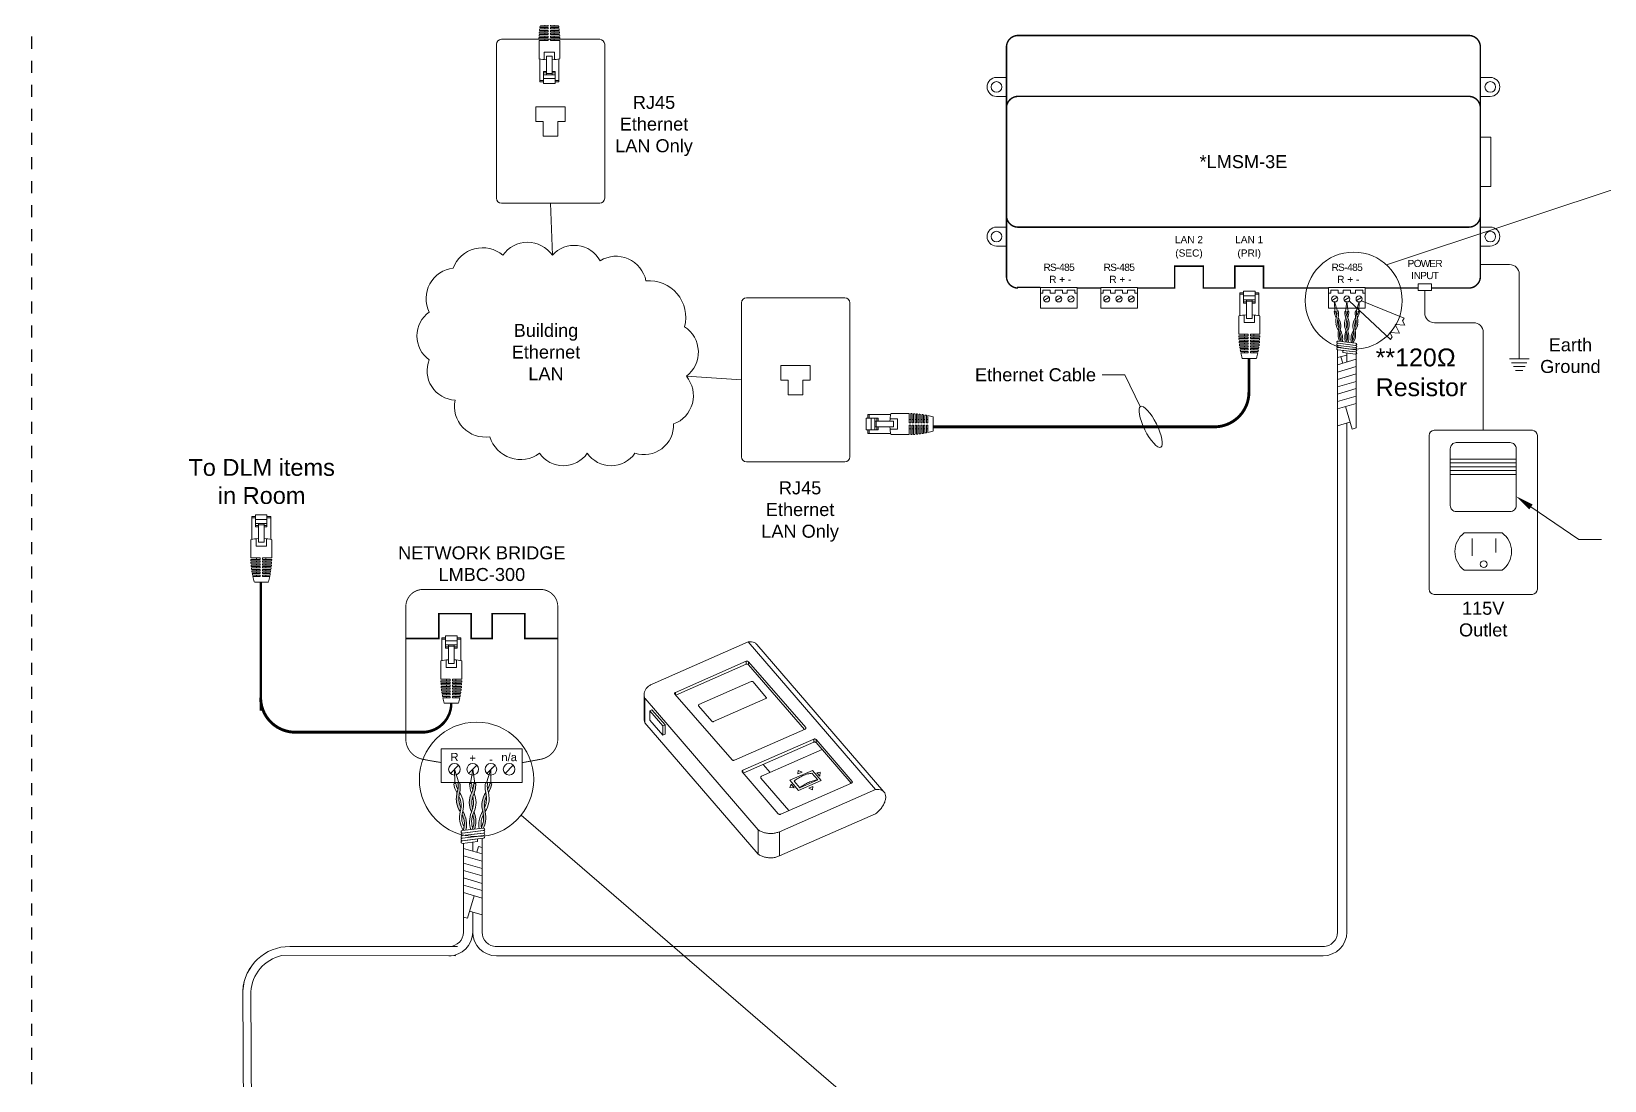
# Model space of a CAD drawing. Header units: inches. Extents: x -60 to 2005, y -577 to 104.
# Drawn here: x 687.03 to 719.72, y 13.09 to 34.88 of the extents above; entities that cross this region are included whole.
import ezdxf
from ezdxf.enums import TextEntityAlignment as Align

# ---------------------------------------------------------------- set-up
doc = ezdxf.new("R2010")
doc.units = ezdxf.units.IN
doc.header["$MEASUREMENT"] = 0
doc.linetypes.add('Demo', pattern=[0.5, 0.25, -0.25])
doc.layers.get('0').update_dxf_attribs({"lineweight": 5})
doc.layers.add('PS Borders', color=40, linetype='Demo', lineweight=5, plot=False)
for name, color, linetype, lineweight in [('WATTSTOPPER', 160, 'Continuous', 5), ('WS', 3, 'Continuous', 5), ('WS_Dataline', 6, 'Continuous', 5), ('WS_DETAIL', 7, 'Continuous', 5)]:
    doc.layers.add(name, color=color, linetype=linetype, lineweight=lineweight)
doc.styles.add('ARIAL', font='arial.ttf')

# ---------------------------------------------------------------- blocks, each defined once
blk = doc.blocks.new('A$C343028DB')
at = {"layer": 'WS_DETAIL'}
for p, q in [((0, 4.34), (5.45, 4.34)), ((0, 4.02), (5.45, 4.02)), ((0, 3.71), (5.45, 3.71)), ((0, 3.4), (5.45, 3.4)), ((0, 3.08), (5.45, 3.08))]:
    blk.add_line(p, q, dxfattribs=at)
blk.add_lwpolyline([(0.5, 5.7), (4.95, 5.7, -0.414214), (5.45, 5.2), (5.45, 0.5, -0.414214), (4.95, 0), (0.5, 0, -0.414214), (0, 0.5), (0, 5.2, -0.414214)], format="xyb", close=True, dxfattribs=at)
blk = doc.blocks.new('A$C756910A1')
at = {"layer": 'WS_DETAIL'}
for p, q in [((0.15, 6.6), (0.15, 10.17)), ((0.15, 10.17), (0.73, 10.17)), ((0.73, 9.92), (0.15, 9.92)), ((0.73, 10.43), (0.73, 8.56)), ((0.73, 10.43), (2.51, 10.43)), ((2.51, 10.43), (2.51, 8.56)), ((3.08, 10.17), (2.51, 10.17)), ((3.08, 9.92), (2.51, 9.92)), ((3.08, 6.6), (3.08, 10.17)), ((2.51, 9.66), (0.73, 9.66)), ((2.51, 9.06), (0.73, 9.06)), ((0.73, 8.74), (1.17, 8.74)), ((0.73, 8.56), (1.17, 8.56)), ((1.17, 6.17), (1.17, 9.06)), ((1.17, 8.85), (2.06, 8.85)), ((2.06, 6.17), (2.06, 9.06)), ((2.06, 8.74), (2.51, 8.74)), ((2.51, 8.56), (2.06, 8.56)), ((0, 6.56), (0, 3.73)), ((0.81, 6.7), (0.81, 5.55)), ((0.81, 5.55), (2.42, 5.55)), ((1.17, 6.17), (2.06, 6.17)), ((2.42, 6.7), (2.42, 5.55)), ((3.23, 6.56), (3.23, 3.73)), ((0, 3.73), (1.43, 3.73)), ((0, 3.51), (1.43, 3.51)), ((0.01, 3.29), (1.43, 3.29)), ((0.02, 3.06), (1.43, 3.06)), ((0.03, 2.84), (1.43, 2.84)), ((0.05, 2.62), (1.43, 2.62)), ((0.89, 3.73), (0.89, 3.51)), ((0.89, 3.29), (0.89, 3.06)), ((0.89, 2.84), (0.89, 2.62)), ((1.43, 3.51), (1.43, 3.73)), ((1.43, 3.06), (1.43, 3.29)), ((1.43, 2.62), (1.43, 2.84)), ((1.8, 3.73), (3.23, 3.73)), ((1.8, 3.51), (1.8, 3.73)), ((1.8, 3.51), (3.23, 3.51)), ((1.8, 3.29), (3.23, 3.29)), ((1.8, 3.06), (1.8, 3.29)), ((1.8, 3.06), (3.22, 3.06)), ((1.8, 2.84), (3.2, 2.84)), ((1.8, 2.62), (1.8, 2.84)), ((1.8, 2.62), (3.19, 2.62)), ((2.34, 3.73), (2.34, 3.51)), ((2.34, 3.29), (2.34, 3.06)), ((2.34, 2.84), (2.34, 2.62)), ((0.07, 2.4), (1.43, 2.4)), ((0.09, 2.18), (1.43, 2.18)), ((0.12, 1.96), (1.43, 1.96)), ((0.15, 1.74), (1.43, 1.74)), ((0.18, 1.52), (1.43, 1.52)), ((0.22, 1.3), (1.43, 1.3)), ((0.26, 1.08), (1.43, 1.08)), ((0.31, 0.86), (1.43, 0.86)), ((0.89, 2.4), (0.89, 2.18)), ((0.89, 1.96), (0.89, 1.74)), ((0.89, 1.52), (0.89, 1.3)), ((0.89, 1.08), (0.89, 0.86)), ((1.43, 2.18), (1.43, 2.4)), ((1.43, 1.74), (1.43, 1.96)), ((1.43, 1.3), (1.43, 1.52)), ((1.43, 0.86), (1.43, 1.08)), ((1.8, 2.4), (3.17, 2.4)), ((1.8, 2.18), (1.8, 2.4)), ((1.8, 2.18), (3.14, 2.18)), ((1.8, 1.96), (3.12, 1.96)), ((1.8, 1.74), (1.8, 1.96)), ((1.8, 1.74), (3.09, 1.74)), ((1.8, 1.52), (3.05, 1.52)), ((1.8, 1.3), (1.8, 1.52)), ((1.8, 1.3), (3.01, 1.3)), ((1.8, 1.08), (2.97, 1.08)), ((1.8, 0.86), (1.8, 1.08)), ((1.8, 0.86), (2.92, 0.86)), ((2.34, 2.4), (2.34, 2.18)), ((2.34, 1.96), (2.34, 1.74)), ((2.34, 1.52), (2.34, 1.3)), ((2.34, 1.08), (2.34, 0.86)), ((2.69, 0), (0.52, 0))]:
    blk.add_line(p, q, dxfattribs=at)
for centre, radius, start, end in [((1.62, -0.58), 7.33, 93.502, 102.7411), ((1.62, -0.58), 7.33, 77.2589, 86.498), ((13.49, 3.73), 13.49, 180.937, 181.8742), ((13.49, 3.73), 13.49, 182.8119, 183.7504), ((13.49, 3.73), 13.49, 184.6899, 185.6307), ((-10.25, 3.73), 13.49, 354.3693, 355.3101), ((-10.25, 3.73), 13.49, 356.2496, 357.1881), ((-10.25, 3.73), 13.49, 358.1258, 359.063), ((13.49, 3.73), 13.49, 186.573, 187.5171), ((13.49, 3.73), 13.49, 188.4632, 189.4117), ((13.49, 3.73), 13.49, 190.3627, 191.3167), ((13.49, 3.73), 13.49, 192.2739, 196.0379), ((-10.25, 3.73), 13.49, 343.9621, 347.7261), ((-10.25, 3.73), 13.49, 348.6833, 349.6373), ((-10.25, 3.73), 13.49, 350.5883, 351.5368), ((-10.25, 3.73), 13.49, 352.4829, 353.427)]:
    blk.add_arc(centre, radius, start, end, dxfattribs=at)
blk = doc.blocks.new('A$C70194CB4')
for p, q in [((0, 15.84), (0, 0.5)), ((10.29, 16.34), (0.5, 16.34)), ((10.79, 0.5), (10.79, 15.84)), ((0.5, 0), (10.29, 0))]:
    blk.add_line(p, q)
for centre, start, end in [((0.5, 15.84), 90, 180), ((10.29, 15.84), 0, 90), ((0.5, 0.5), 180, 270), ((10.29, 0.5), 270, 0)]:
    blk.add_arc(centre, 0.5, start, end)
blk = doc.blocks.new('A$C6FC61A6A')
for p, q in [((1.29, 2.45), (0, 2.45)), ((1.29, 0), (0, 0))]:
    blk.add_line(p, q)
blk.add_circle((1.29, 1.23), 0.691)
blk.add_arc((1.29, 1.23), 1.23, 270, 90)
blk = doc.blocks.new('LMCT-100_i')
at = {"extrusion": (0, 0.700492, 0.71366)}
for p, q in [((-24.44, 12.57), (-4.49, 21.34)), ((21.96, -9.31), (-4.49, 21.34)), ((-2.72, 20.82), (23.73, -9.83)), ((-19.6, 10.84), (-4.88, 17.31)), ((-4.88, 16.69), (-19.52, 10.26)), ((-4.89, 17.31), (-4.89, 16.68)), ((-4.39, 17.23), (7.47, 3.58)), ((-4.39, 17.22), (-4.39, 16.6)), ((7.2, 3.17), (-4.39, 16.6)), ((-14.71, 8.31), (-3.84, 13.09)), ((-26.13, 10.41), (-26.13, 5.37)), ((-7.85, -3.15), (-19.72, 10.49)), ((-19.6, 10.84), (-19.6, 10.35)), ((-3.47, 13.03), (-0.73, 9.81)), ((-25.93, 9.59), (-25.93, 4.54)), ((-25.92, 9.59), (-2.4, -17.69)), ((-24.48, 7.23), (-24.92, 7.04)), ((-24.92, 7.04), (-22.2, 3.89)), ((-24.92, 7.04), (-24.92, 5.11)), ((-12.03, 4.85), (-14.8, 8.05)), ((-0.8, 9.56), (-11.67, 4.79)), ((-22.2, 1.96), (-24.92, 5.11)), ((-22.2, 3.89), (-21.76, 4.08)), ((-22.2, 1.96), (-22.2, 3.89)), ((-21.76, 2.15), (-21.76, 4.08)), ((7.47, 3.58), (7.47, 3.31)), ((-21.76, 2.15), (-22.2, 1.96)), ((7.36, 3.23), (-7.36, -3.23)), ((-5.6, -5.33), (9.12, 1.14)), ((9.12, 0.51), (-5.52, -5.91)), ((9.12, 1.14), (9.12, 0.51)), ((9.61, 1.05), (17.1, -7.63)), ((9.61, 1.05), (9.61, 0.43)), ((16.9, -8.02), (9.61, 0.43)), ((-1.72, -6.58), (10.88, -1.04)), ((1.77, -14.36), (-5.72, -5.68)), ((-5.6, -5.33), (-5.6, -5.82)), ((0.07, -5.79), (-1.38, -4.1)), ((4.2, -7.4), (8.9, -5.34)), ((8.76, -5.94), (9.96, -7.33)), ((10.7, -7.42), (8.9, -5.34)), ((3.96, -13.7), (-1.84, -6.93)), ((21.96, -9.31), (2, -18.08)), ((16.98, -7.98), (2.27, -14.44)), ((6, -9.49), (4.2, -7.4)), ((5.05, -8.96), (4.42, -8.23)), ((6.24, -8.97), (5.04, -7.57)), ((6, -9.49), (10.7, -7.42)), ((6.24, -8.97), (9.96, -7.33)), ((17.1, -7.63), (17.1, -7.9)), ((2, -23.12), (21.96, -14.36)), ((-2.4, -22.73), (-2.4, -17.69)), ((2, -18.08), (2, -23.12))]:
    blk.add_line(p, q, dxfattribs=at)
for p, q in [((5.83, -6.07), (5.93, -5.37)), ((6.71, -5.7), (5.93, -5.37)), ((9.78, -5.85), (10.48, -5.73)), ((10.4, -6.57), (10.48, -5.73)), ((4.42, -8.23), (4.2, -8.91)), ((5.05, -8.96), (4.2, -8.91)), ((8.87, -9.36), (8.09, -9.03)), ((8.87, -9.36), (8.97, -8.66))]:
    blk.add_line(p, q)
at = {"extrusion": (-0.310472, -0.62793, 0.71366)}
for p, q in [((6.71, -5.7), (5.83, -6.07)), ((8.97, -8.66), (8.09, -9.03))]:
    blk.add_line(p, q, dxfattribs=at)
at = {"extrusion": (-0.692921, 0.102711, 0.71366)}
blk.add_line((10.4, -6.57), (9.78, -5.85), dxfattribs=at)
for centre in [(-4.71, 16.87), (-4.71, 16.25)]:
    blk.add_arc(centre, 0.477, 48.6015, 112.129)
for points, knots in [([(-4.49, 21.34), (-4.24, 21.37), (-3.76, 21.38), (-3.16, 21.21), (-2.85, 20.98), (-2.72, 20.83), (-2.72, 20.82)], [0, 0, 0, 0, 0.1, 0.2, 0.3, 0.3044799, 0.3044799, 0.3044799, 0.3044799]), ([(-25.93, 4.54), (-26.02, 4.72), (-26.11, 5), (-26.13, 5.28), (-26.13, 5.37)], [0, 0, 0, 0, 0.1666667, 0.2459578, 0.2459578, 0.2459578, 0.2459578])]:
    blk.add_open_spline(points, degree=3, knots=knots)
for points in [[(-3.84, 13.09), (-3.82, 13.1), (-3.78, 13.11), (-3.71, 13.12), (-3.64, 13.11), (-3.57, 13.1), (-3.52, 13.07), (-3.49, 13.04), (-3.47, 13.03)], [(-24.44, 12.57), (-24.67, 12.47), (-25.09, 12.23), (-25.6, 11.79), (-25.95, 11.27), (-26.13, 10.71), (-26.14, 10.14), (-26.02, 9.77), (-25.93, 9.59)], [(-19.72, 10.49), (-19.73, 10.51), (-19.76, 10.55), (-19.77, 10.62), (-19.77, 10.69), (-19.73, 10.75), (-19.68, 10.8), (-19.63, 10.83), (-19.6, 10.84)], [(-0.73, 9.81), (-0.72, 9.8), (-0.7, 9.77), (-0.69, 9.72), (-0.69, 9.67), (-0.72, 9.62), (-0.76, 9.58), (-0.8, 9.56), (-0.82, 9.55)], [(-14.8, 8.05), (-14.81, 8.07), (-14.83, 8.1), (-14.84, 8.15), (-14.83, 8.2), (-14.81, 8.24), (-14.77, 8.28), (-14.73, 8.3), (-14.71, 8.31)], [(-11.67, 4.79), (-11.69, 4.78), (-11.73, 4.76), (-11.8, 4.75), (-11.87, 4.76), (-11.93, 4.78), (-11.99, 4.81), (-12.02, 4.83), (-12.03, 4.85)], [(7.47, 3.58), (7.49, 3.56), (7.51, 3.52), (7.53, 3.46), (7.52, 3.39), (7.48, 3.32), (7.43, 3.27), (7.38, 3.24), (7.35, 3.23)], [(9.12, 1.14), (9.14, 1.15), (9.2, 1.17), (9.3, 1.18), (9.39, 1.17), (9.48, 1.15), (9.56, 1.11), (9.6, 1.07), (9.61, 1.05)], [(9.61, 0.43), (9.6, 0.45), (9.56, 0.48), (9.48, 0.52), (9.39, 0.55), (9.3, 0.56), (9.2, 0.54), (9.14, 0.53), (9.12, 0.51)], [(-7.36, -3.23), (-7.38, -3.24), (-7.44, -3.26), (-7.54, -3.27), (-7.63, -3.27), (-7.72, -3.24), (-7.8, -3.2), (-7.84, -3.17), (-7.85, -3.15)], [(-5.72, -5.68), (-5.73, -5.66), (-5.76, -5.62), (-5.77, -5.56), (-5.76, -5.49), (-5.73, -5.42), (-5.67, -5.37), (-5.62, -5.34), (-5.6, -5.33)], [(5.04, -7.57), (5.33, -7.34), (5.94, -6.91), (6.9, -6.4), (7.85, -6.06), (8.47, -5.96), (8.76, -5.94)], [(-1.84, -6.93), (-1.85, -6.91), (-1.88, -6.87), (-1.89, -6.8), (-1.88, -6.74), (-1.85, -6.67), (-1.8, -6.62), (-1.75, -6.59), (-1.72, -6.58)], [(9.96, -7.33), (9.67, -7.35), (9.06, -7.46), (8.1, -7.8), (7.14, -8.3), (6.53, -8.73), (6.24, -8.97)], [(17.1, -7.63), (17.12, -7.65), (17.14, -7.69), (17.16, -7.75), (17.15, -7.82), (17.11, -7.88), (17.06, -7.94), (17.01, -7.97), (16.98, -7.98)], [(21.96, -14.36), (22.21, -14.17), (22.68, -13.76), (23.28, -13.06), (23.74, -12.32), (24.02, -11.58), (24.12, -10.88), (24.02, -10.27), (23.74, -9.78), (23.28, -9.44), (22.68, -9.27), (22.21, -9.28), (21.96, -9.31)], [(2.27, -14.44), (2.24, -14.46), (2.18, -14.48), (2.09, -14.49), (1.99, -14.48), (1.9, -14.45), (1.83, -14.42), (1.79, -14.38), (1.77, -14.36)], [(-2.4, -17.69), (-2.22, -17.83), (-1.8, -18.07), (-1.08, -18.32), (-0.3, -18.46), (0.5, -18.47), (1.29, -18.34), (1.78, -18.18), (2, -18.08)], [(2, -23.12), (1.78, -23.22), (1.29, -23.39), (0.5, -23.51), (-0.3, -23.5), (-1.08, -23.37), (-1.8, -23.11), (-2.22, -22.87), (-2.4, -22.73)]]:
    blk.add_open_spline(points, degree=3)
at = {"layer": 'WS_DETAIL'}
blk.add_line((-24.48, 7.23), (-21.76, 4.08), dxfattribs=at)
at = {"layer": 'WS_DETAIL', "extrusion": (0, 0.700492, 0.71366)}
blk.add_line((-25.93, 4.54), (-2.4, -22.73), dxfattribs=at)
blk = doc.blocks.new('LMBC-300')
for p, q in [((-5.44, -23.35), (-4.01, -21.92)), ((-2.29, -23.35), (-0.86, -21.92)), ((0.87, -23.35), (2.3, -21.92)), ((4.03, -23.35), (5.45, -21.92))]:
    blk.add_line(p, q)
blk.add_lwpolyline([(-7.01, -19.08), (7.02, -19.08), (7.02, -24.94), (-7.01, -24.94)], close=True)
for centre in [(-4.73, -22.63), (-1.57, -22.63), (1.58, -22.63), (4.74, -22.63)]:
    blk.add_circle(centre, 1.01)
at = {"layer": 'WS_DETAIL', "linetype": 'Continuous', "const_width": 0.154}
for points in [[(0.01, 8.49), (-10.18, 8.49, 0.414214), (-13.15, 5.51), (-13.15, -17.61, 0.329956), (-10.38, -20.86, 0.015788), (-7.01, -21.46, 0.023143)], [(0.01, 8.49), (10.19, 8.49, -0.414214), (13.16, 5.51), (13.16, -17.61, -0.329956), (10.39, -20.86, -0.003091), (7.02, -21.48, -0.023143)]]:
    blk.add_lwpolyline(points, format="xyb", dxfattribs=at)
at = {"layer": 'WS_DETAIL', "const_width": 0.284}
blk.add_lwpolyline([(-13.15, 0), (-7.45, 0), (-7.45, 4.3), (-1.82, 4.3), (-1.82, 0), (1.82, 0), (1.82, 4.3), (7.45, 4.3), (7.45, 0), (13.16, 0)], dxfattribs=at)
at = {"insert": (0.01, 15.95), "char_height": 2.2491, "width": 28.8312, "attachment_point": 2, "style": 'ARIAL'}
blk.add_mtext('NETWORK BRIDGE\\PLMBC-300', dxfattribs=at)
at = {"layer": 'WS_DETAIL', "style": 'ARIAL'}
for s, height, p in [('R', 1.39, (-4.73, -20.5)), ('+', 1.39, (-1.57, -20.67)), ('-', 1.39, (1.58, -20.91)), ('n/a', 1.385, (4.74, -20.5))]:
    blk.add_text(s, height=height, dxfattribs=at).set_placement(p, align=Align.MIDDLE)
blk = doc.blocks.new('A$C043B1A8A')
at = {"layer": 'WS_DETAIL'}
for p, q in [((0.268, 0.224), (0.236, 0.197)), ((0, 0), (0.032, 0.027)), ((0.021, 0.092), (0.145, 0.047)), ((0.032, 0.027), (0.021, 0.092)), ((0.123, 0.178), (0.247, 0.132)), ((0.123, 0.178), (0.145, 0.047)), ((0.236, 0.197), (0.247, 0.132))]:
    blk.add_line(p, q, dxfattribs=at)

msp = doc.modelspace()

# ---------------------------------------------------------------- hatches: boundary and pattern name
h = msp.add_hatch(color=256)
h.paths.add_polyline_path([(714.482, 28.543, 0.120606), (714.494, 28.408), (714.457, 28.413, 0.0008), (714.457, 28.414, -0.094746), (714.453, 28.548, -0.094746), (714.5, 28.674, 0.002014), (714.501, 28.676, 0.002014), (714.502, 28.674, -0.034938), (714.512, 28.629, 0.070973)])
h.paths.add_polyline_path([(714.552, 28.801, 0.109546), (714.545, 28.935, 0.001993), (714.544, 28.937, -0.094746), (714.541, 29.072), (714.569, 29.067, 0.070973), (714.569, 28.976, -0.113898), (714.587, 28.795, -0.109526), (714.536, 28.67, -0.040685), (714.527, 28.72, 0.068536)])
h.paths.add_polyline_path([(714.344, 28.663, 0.002014), (714.345, 28.665, 0.002014), (714.346, 28.663, -0.034938), (714.363, 28.621, 0.070973), (714.348, 28.531, 0.085373), (714.369, 28.423), (714.334, 28.427, -0.07335), (714.319, 28.531, -0.094746)])
h.paths.add_polyline_path([(714.375, 28.796, 0.068536), (714.363, 28.88, -0.112468), (714.319, 29.062), (714.348, 29.062, 0.108028), (714.381, 28.928, -0.109526), (714.41, 28.796, -0.109526), (714.381, 28.665, -0.040685), (714.363, 28.712, 0.068536)])
h.paths.add_polyline_path([(714.214, 28.538, 0.06985), (714.243, 28.453, -0.012752), (714.24, 28.439), (714.218, 28.442, 0.058757), (714.213, 28.442, -0.06709), (714.185, 28.533, -0.094746), (714.188, 28.668, 0.111564), (714.197, 28.805, 0.068536), (714.171, 28.885, -0.040685), (714.181, 28.935, -0.109526), (714.232, 28.81, -0.111564), (714.224, 28.674, 0.106175)])
h.paths.add_polyline_path([(714.098, 29.057), (714.126, 29.062, 0.070973), (714.156, 28.976, 0.028112), (714.144, 28.932, -0.094194)])
h = msp.add_hatch(color=256)
h.paths.add_polyline_path([(696.023, 18.488, -0.120606), (696.005, 18.287), (696.06, 18.293, -0.0008), (696.061, 18.295, 0.094746), (696.066, 18.495, 0.094746), (695.996, 18.683, -0.002014), (695.994, 18.686, -0.002014), (695.993, 18.682, 0.034938), (695.979, 18.616, -0.070973)])
h.paths.add_polyline_path([(695.918, 18.872, -0.109546), (695.93, 19.072, -0.001993), (695.931, 19.075, 0.094746), (695.936, 19.276), (695.893, 19.269, -0.070973), (695.893, 19.133, 0.113898), (695.866, 18.863, 0.109526), (695.942, 18.677, 0.040685), (695.956, 18.751, -0.068536)])
h.paths.add_polyline_path([(696.229, 18.666, -0.002014), (696.227, 18.669, -0.002014), (696.226, 18.666, 0.034938), (696.201, 18.604, -0.070973), (696.223, 18.469, -0.085373), (696.192, 18.309), (696.244, 18.315, 0.07335), (696.266, 18.469, 0.094746)])
h.paths.add_polyline_path([(696.183, 18.865, -0.068536), (696.201, 18.99, 0.112468), (696.266, 19.261), (696.223, 19.261, -0.108028), (696.174, 19.061, 0.109526), (696.13, 18.865, 0.109526), (696.174, 18.669, 0.040685), (696.201, 18.74, -0.068536)])
h.paths.add_polyline_path([(696.423, 18.48, -0.06985), (696.379, 18.354, 0.012752), (696.384, 18.332), (696.417, 18.336, -0.058757), (696.423, 18.337, 0.06709), (696.465, 18.473, 0.094746), (696.46, 18.673, -0.111564), (696.448, 18.877, -0.068536), (696.486, 18.998, 0.040685), (696.472, 19.072, 0.109526), (696.396, 18.886, 0.111564), (696.408, 18.682, -0.106175)])
h.paths.add_polyline_path([(696.595, 19.254), (696.553, 19.261, -0.070973), (696.509, 19.133, -0.028112), (696.527, 19.067, 0.094194)])

# ---------------------------------------------------------------- linework, layer by layer
for p, q in [((697.514, 33.31), (698.123, 33.31)), ((697.514, 33.005), (697.514, 33.31)), ((697.514, 33.005), (697.514, 33.31)), ((698.123, 33.005), (698.123, 33.31)), ((697.666, 33.005), (697.514, 33.005)), ((697.666, 33.005), (697.666, 32.7)), ((697.666, 33.005), (697.666, 32.7)), ((697.666, 32.7), (697.971, 32.7)), ((697.666, 32.7), (697.971, 32.7)), ((698.123, 33.005), (697.971, 33.005)), ((697.971, 32.7), (697.971, 33.005)), ((697.971, 32.7), (697.971, 33.005)), ((722.228, 32.374), (715.188, 30.028)), ((697.818, 31.308), (697.855, 30.23)), ((717.137, 30.035), (717.745, 30.035)), ((717.945, 29.835), (717.945, 28.081)), ((707.996, 29.131), (707.996, 29.562)), ((708.759, 29.562), (707.996, 29.562)), ((708.047, 29.442), (707.996, 29.442)), ((708.047, 29.503), (708.047, 29.442)), ((708.2, 29.503), (708.047, 29.503)), ((708.2, 29.503), (708.2, 29.442)), ((708.301, 29.442), (708.2, 29.442)), ((708.301, 29.503), (708.301, 29.442)), ((708.454, 29.503), (708.301, 29.503)), ((708.454, 29.503), (708.454, 29.442)), ((708.555, 29.442), (708.454, 29.442)), ((708.555, 29.503), (708.555, 29.442)), ((708.708, 29.503), (708.555, 29.503)), ((708.708, 29.503), (708.708, 29.442)), ((708.759, 29.442), (708.708, 29.442)), ((708.759, 29.131), (708.759, 29.562)), ((710.01, 29.562), (709.248, 29.562)), ((709.248, 29.131), (709.248, 29.562)), ((709.298, 29.442), (709.248, 29.442)), ((709.298, 29.503), (709.298, 29.442)), ((709.451, 29.503), (709.298, 29.503)), ((709.451, 29.503), (709.451, 29.442)), ((709.552, 29.442), (709.451, 29.442)), ((709.552, 29.503), (709.552, 29.442)), ((709.705, 29.503), (709.552, 29.503)), ((709.705, 29.503), (709.705, 29.442)), ((709.806, 29.442), (709.705, 29.442)), ((709.806, 29.503), (709.806, 29.442)), ((709.96, 29.503), (709.806, 29.503)), ((709.96, 29.503), (709.96, 29.442)), ((710.01, 29.442), (709.96, 29.442)), ((710.01, 29.131), (710.01, 29.562)), ((714.744, 29.562), (713.982, 29.562)), ((713.982, 29.131), (713.982, 29.562)), ((714.032, 29.442), (713.982, 29.442)), ((714.032, 29.503), (714.032, 29.442)), ((714.185, 29.503), (714.032, 29.503)), ((714.185, 29.503), (714.185, 29.442)), ((714.286, 29.442), (714.185, 29.442)), ((714.286, 29.503), (714.286, 29.442)), ((714.439, 29.503), (714.286, 29.503)), ((714.439, 29.503), (714.439, 29.442)), ((714.54, 29.442), (714.439, 29.442)), ((714.54, 29.503), (714.54, 29.442)), ((714.693, 29.503), (714.54, 29.503)), ((714.693, 29.503), (714.693, 29.442)), ((714.744, 29.442), (714.693, 29.442)), ((714.744, 29.131), (714.744, 29.562)), ((715.844, 29.637), (716.12, 29.637)), ((715.844, 29.494), (715.844, 29.637)), ((716.12, 29.494), (715.844, 29.494)), ((715.982, 29.494), (715.982, 29.029)), ((716.12, 29.637), (716.12, 29.494)), ((707.996, 29.131), (708.759, 29.131)), ((708.172, 29.353), (708.068, 29.293)), ((708.427, 29.353), (708.322, 29.293)), ((708.681, 29.353), (708.576, 29.293)), ((709.248, 29.131), (710.01, 29.131)), ((709.424, 29.353), (709.319, 29.293)), ((709.678, 29.353), (709.574, 29.293)), ((709.932, 29.353), (709.828, 29.293)), ((713.982, 29.131), (714.744, 29.131)), ((714.158, 29.353), (714.053, 29.293)), ((714.112, 29.061), (714.109, 29.259)), ((714.109, 29.259), (714.17, 29.071)), ((714.412, 29.353), (714.308, 29.293)), ((714.363, 29.259), (714.333, 29.063)), ((714.392, 29.063), (714.363, 29.259)), ((715.269, 28.482), (714.409, 29.28)), ((714.617, 29.259), (714.555, 29.071)), ((714.666, 29.353), (714.562, 29.293)), ((714.614, 29.061), (714.617, 29.259)), ((715.556, 28.923), (714.665, 29.281)), ((714.126, 29.063), (714.097, 29.058)), ((714.156, 29.068), (714.185, 29.073)), ((714.348, 29.063), (714.319, 29.063)), ((714.378, 29.063), (714.407, 29.063)), ((714.57, 29.068), (714.541, 29.073)), ((714.6, 29.063), (714.628, 29.058)), ((716.182, 28.829), (716.996, 28.829)), ((714.181, 28.446), (714.545, 28.402)), ((717.196, 28.629), (717.196, 26.595)), ((714.54, 28.358), (714.173, 28.402)), ((714.54, 28.313), (714.173, 28.357)), ((714.54, 28.268), (714.173, 28.312)), ((714.54, 28.223), (714.173, 28.268)), ((714.181, 28.401), (714.545, 28.357)), ((714.181, 28.356), (714.545, 28.312)), ((714.181, 28.311), (714.545, 28.267)), ((714.277, 28.21), (714.282, 28.254)), ((714.54, 28.178), (714.277, 28.21)), ((714.282, 28.254), (714.545, 28.223)), ((703.215, 27.941), (702.606, 27.941)), ((702.606, 27.636), (702.606, 27.941)), ((703.215, 27.636), (703.215, 27.941)), ((703.215, 27.636), (703.215, 27.941)), ((717.74, 28.081), (718.149, 28.081)), ((717.784, 27.996), (718.105, 27.996)), ((717.823, 27.921), (718.067, 27.921)), ((717.869, 27.836), (718.02, 27.836)), ((701.786, 27.642), (700.64, 27.716)), ((702.606, 27.636), (702.758, 27.636)), ((702.758, 27.331), (702.758, 27.636)), ((702.758, 27.331), (702.758, 27.636)), ((703.063, 27.636), (703.215, 27.636)), ((703.063, 27.636), (703.063, 27.331)), ((703.063, 27.636), (703.063, 27.331)), ((709.747, 27.746), (709.281, 27.746)), ((703.063, 27.331), (702.758, 27.331)), ((703.063, 27.331), (702.758, 27.331)), ((718.188, 25.003), (719.183, 24.329)), ((716.803, 24.462), (717.589, 24.462)), ((716.964, 24.348), (716.964, 23.985)), ((717.456, 24.348), (717.456, 24.054)), ((719.183, 24.329), (719.655, 24.328)), ((716.803, 23.692), (717.589, 23.692)), ((695.827, 19.259), (695.822, 19.555)), ((695.822, 19.555), (695.914, 19.274)), ((696.156, 19.263), (696.201, 19.555)), ((696.201, 19.555), (696.245, 19.263)), ((696.579, 19.555), (696.488, 19.274)), ((696.575, 19.259), (696.579, 19.555)), ((695.848, 19.263), (695.805, 19.256)), ((695.893, 19.27), (695.935, 19.277)), ((696.178, 19.263), (696.135, 19.263)), ((696.223, 19.263), (696.267, 19.263)), ((696.509, 19.27), (696.466, 19.277)), ((696.554, 19.263), (696.596, 19.256)), ((696.418, 18.336), (695.984, 18.284)), ((697.205, 18.601), (709.666, 7.862)), ((696.418, 18.283), (695.984, 18.23)), ((696.418, 18.229), (695.984, 18.177)), ((696.418, 18.176), (695.984, 18.123)), ((696.297, 18.108), (695.984, 18.07)), ((695.99, 18.231), (696.427, 18.284)), ((695.99, 18.178), (696.427, 18.231)), ((695.99, 18.124), (696.427, 18.177)), ((695.99, 18.071), (696.427, 18.124)), ((695.99, 18.017), (696.303, 18.055)), ((696.303, 18.055), (696.297, 18.108))]:
    msp.add_line(p, q)
at = {"linetype": 'Continuous'}
msp.add_line((709.747, 27.746), (710.072, 27.088), dxfattribs=at)
at = {"const_width": 0.03}
for points in [[(711.411, 34.793), (707.531, 34.793, 0.414214), (707.291, 34.553), (707.291, 29.788, 0.414214), (707.531, 29.548), (707.531, 29.548)], [(716.12, 29.548), (716.897, 29.548, 0.414214), (717.137, 29.788), (717.137, 34.553, 0.414214), (716.897, 34.793), (711.411, 34.793)], [(717.137, 33.288), (717.137, 33.288, 0.414214), (716.897, 33.528), (707.531, 33.528, 0.414214), (707.291, 33.288), (707.291, 33.288)], [(717.137, 31.053), (717.137, 31.053, -0.414214), (716.897, 30.813), (707.531, 30.813, -0.414214), (707.291, 31.053), (707.291, 31.053)]]:
    msp.add_lwpolyline(points, format="xyb", dxfattribs=at)
msp.add_lwpolyline([(717.137, 32.684), (717.355, 32.684), (717.355, 31.657), (717.137, 31.657)], close=True)
msp.add_lwpolyline([(699.8, 29.697, 0.520567), (698.847, 30.116, 0.520567), (698.847, 30.116, 0.520567), (697.855, 30.23, 0.520567), (697.855, 30.23, 0.520567), (696.825, 30.23, 0.520567), (696.825, 30.23, 0.520567), (695.795, 29.963, 0.520567), (695.795, 29.963, 0.520567), (695.299, 29.049, 0.520567), (695.299, 29.049, 0.520567), (695.299, 28.059, 0.520567), (695.299, 28.059, 0.520567), (695.833, 27.221, 0.520567), (695.833, 27.221, 0.520567), (696.558, 26.46, 0.520567), (696.558, 26.46, 0.520567), (697.588, 26.117, 0.520567), (697.588, 26.117, 0.520567), (698.58, 26.117, 0.520567), (698.58, 26.117, 0.520567), (699.572, 26.117, 0.520567), (699.572, 26.117, 0.520567), (700.373, 26.726, 0.520567), (700.373, 26.726, 0.520567), (700.64, 27.716, 0.520567), (700.64, 27.716, 0.520567), (700.602, 28.745, 0.520567), (700.602, 28.745, 0.520567)], format="xyb", close=True)
for points, const_width in [([(710.01, 29.548), (710.785, 29.548), (710.785, 30.003), (711.38, 30.003), (711.38, 29.548), (712.036, 29.548), (712.036, 30.003), (712.631, 30.003), (712.631, 29.548), (713.982, 29.548)], 0.03), ([(707.507, 29.562), (707.996, 29.562)], 0.03), ([(708.759, 29.548), (709.248, 29.548)], 0.03), ([(714.744, 29.548), (715.844, 29.548)], 0.03), ([(714.17, 29.071), (714.109, 29.259), (714.112, 29.061)], 0.00661), ([(714.392, 29.063), (714.363, 29.259), (714.333, 29.063)], 0.00661), ([(714.614, 29.061), (714.617, 29.259), (714.555, 29.071)], 0.00661), ([(695.827, 19.259), (695.822, 19.555), (695.914, 19.274)], 0.00984), ([(696.156, 19.263), (696.201, 19.555), (696.245, 19.263)], 0.00984), ([(696.488, 19.274), (696.579, 19.555), (696.575, 19.259)], 0.00984)]:
    msp.add_lwpolyline(points, dxfattribs=dict(const_width=const_width))
for centre, radius in [((714.506, 29.286), 1.008), ((708.123, 29.323), 0.0635), ((708.378, 29.323), 0.0635), ((708.632, 29.323), 0.0635), ((709.375, 29.323), 0.0635), ((709.629, 29.323), 0.0635), ((709.883, 29.323), 0.0635), ((714.109, 29.323), 0.0635), ((714.363, 29.323), 0.0635), ((714.617, 29.323), 0.0635), ((717.206, 23.815), 0.0707), ((696.28, 19.346), 1.188)]:
    msp.add_circle(centre, radius)
for centre, radius, start, end in [((717.745, 29.835), 0.2, 360, 90), ((714.451, 29.117), 0.358, 189.4603, 211.11), ((714.444, 29.124), 0.324, 190.9117, 207.1503), ((714.54, 28.847), 0.405, 161.3433, 187.3349), ((714.445, 28.848), 0.312, 189.6911, 214.6929), ((713.835, 29.023), 0.324, 351.7703, 8.0089), ((714.481, 28.851), 0.312, 164.2231, 189.2296), ((713.889, 28.753), 0.312, 9.6911, 25.3738), ((714.48, 28.854), 0.312, 189.6911, 205.3738), ((713.924, 28.759), 0.312, 9.6911, 35.1544), ((713.831, 29.014), 0.358, 347.8107, 9.4603), ((713.889, 28.755), 0.312, 343.7663, 9.2296), ((713.924, 28.761), 0.312, 343.7663, 9.2296), ((714.627, 28.796), 0.312, 155.3356, 179.7692), ((714.627, 28.798), 0.312, 180.2308, 205.6941), ((714.74, 29.069), 0.421, 180.8101, 206.4781), ((714.672, 29.071), 0.324, 181.4554, 206.1179), ((714.662, 28.796), 0.312, 164.0866, 179.7692), ((714.662, 28.798), 0.312, 180.2308, 205.6941), ((714.054, 29.071), 0.324, 342.308, 358.5486), ((714.063, 28.796), 0.312, 0.2308, 15.9134), ((714.063, 28.798), 0.312, 344.0866, 359.7692), ((714.099, 28.796), 0.312, 0.2308, 25.2325), ((714.099, 28.798), 0.312, 334.7675, 359.7692), ((714.049, 29.063), 0.358, 338.3503, 0), ((714.802, 28.761), 0.312, 170.7704, 196.2337), ((714.801, 28.759), 0.312, 144.8456, 170.3089), ((714.837, 28.755), 0.312, 170.7704, 196.2337), ((714.246, 28.854), 0.312, 334.6262, 350.3089), ((714.836, 28.753), 0.312, 154.6262, 170.3089), ((714.895, 29.014), 0.358, 170.5397, 192.1893), ((714.281, 28.848), 0.312, 325.3071, 350.3089), ((714.245, 28.851), 0.312, 350.7704, 15.7769), ((714.89, 29.023), 0.324, 171.9911, 188.2297), ((714.282, 29.124), 0.324, 332.8497, 349.0883), ((714.186, 28.847), 0.405, 352.6651, 18.6567), ((714.275, 29.117), 0.358, 328.89, 350.5397), ((716.182, 29.029), 0.2, 180, 270), ((716.996, 28.629), 0.2, 0, 90), ((714.176, 28.424), 0.0223, 76.2022, 263.1259), ((714.538, 28.592), 0.358, 167.8107, 189.4603), ((714.538, 28.592), 0.358, 189.4603, 204.8156), ((714.534, 28.583), 0.324, 163.7663, 188.0089), ((714.532, 28.6), 0.324, 190.9117, 206.8942), ((713.925, 28.482), 0.324, 10.9117, 27.1503), ((714.48, 28.854), 0.312, 214.6929, 215.1544), ((713.919, 28.489), 0.358, 9.4603, 31.11), ((713.961, 28.501), 0.286, 347.4659, 8.5523), ((713.919, 28.489), 0.358, 351.2808, 9.4603), ((714.677, 28.531), 0.358, 158.3503, 180), ((714.677, 28.531), 0.358, 180, 196.7806), ((714.063, 28.798), 0.312, 334.3059, 334.7675), ((714.054, 28.523), 0.324, 1.4514, 25.6941), ((714.671, 28.523), 0.324, 162.31, 178.5486), ((714.671, 28.539), 0.324, 181.4514, 200.97), ((714.054, 28.539), 0.324, 342.31, 358.5486), ((714.049, 28.531), 0.358, 0, 21.6497), ((714.049, 28.531), 0.358, 342.0912, 0), ((714.807, 28.489), 0.358, 170.5397, 192.1893), ((714.807, 28.489), 0.358, 148.89, 170.5397), ((714.765, 28.501), 0.286, 171.4477, 198.9556), ((714.8, 28.482), 0.324, 152.8497, 169.0883), ((714.194, 28.6), 0.324, 333.1058, 349.0883), ((714.187, 28.592), 0.358, 329.0247, 350.5397), ((714.246, 28.854), 0.312, 324.8456, 325.3071), ((714.191, 28.583), 0.324, 351.9911, 16.2337), ((714.187, 28.592), 0.358, 350.5397, 12.1893), ((714.176, 28.379), 0.0223, 76.2022, 263.1259), ((714.176, 28.335), 0.0223, 76.2022, 263.1259), ((714.176, 28.29), 0.0223, 76.2022, 263.1259), ((714.106, 28.302), 0.389, 16.0503, 16.2337), ((714.801, 28.186), 0.389, 144.8456, 145.0169), ((714.545, 28.38), 0.0223, 256.2517, 90), ((714.545, 28.335), 0.0223, 256.2517, 90), ((714.545, 28.29), 0.0223, 256.2517, 90), ((714.545, 28.245), 0.0223, 256.2517, 90), ((714.545, 28.2), 0.0223, 256.2517, 90), ((717.083, 24.077), 0.476, 125.9125, 234.0875), ((717.31, 24.077), 0.476, 305.9125, 54.0875), ((696.332, 19.344), 0.534, 189.4603, 211.11), ((696.322, 19.354), 0.483, 190.9117, 207.1503), ((696.464, 18.941), 0.604, 161.3433, 187.3349), ((695.415, 19.203), 0.483, 351.7703, 8.0089), ((696.376, 18.947), 0.464, 164.2231, 189.2296), ((695.495, 18.8), 0.464, 9.6911, 25.3738), ((695.547, 18.809), 0.464, 9.6911, 35.1544), ((695.408, 19.19), 0.534, 347.8107, 9.4603), ((696.594, 18.864), 0.464, 154.7675, 179.7692), ((696.669, 19.263), 0.534, 180, 201.6497), ((695.74, 19.275), 0.483, 333.8821, 358.5446), ((696.661, 19.275), 0.483, 181.4514, 197.692), ((696.647, 18.864), 0.464, 164.0866, 179.7692), ((695.639, 19.271), 0.628, 333.5219, 359.1899), ((695.754, 18.864), 0.464, 0.2308, 15.9134), ((695.807, 18.864), 0.464, 0.2308, 24.6644), ((696.854, 18.809), 0.464, 144.8456, 170.3089), ((696.906, 18.8), 0.464, 154.6262, 170.3089), ((696.993, 19.19), 0.534, 170.5397, 192.1893), ((696.025, 18.947), 0.464, 350.7704, 15.7769), ((696.987, 19.203), 0.483, 171.9911, 188.2297), ((696.08, 19.354), 0.483, 332.8497, 349.0883), ((695.937, 18.941), 0.604, 352.6651, 18.6567), ((696.069, 19.344), 0.534, 328.89, 350.5397), ((696.323, 18.942), 0.464, 189.6911, 214.6929), ((696.376, 18.951), 0.464, 189.6911, 205.3738), ((696.462, 18.561), 0.534, 167.8107, 189.4603), ((695.495, 18.804), 0.464, 343.7663, 9.2296), ((696.456, 18.548), 0.483, 163.7663, 188.0089), ((695.547, 18.813), 0.464, 343.7663, 9.2296), ((696.376, 18.951), 0.464, 214.6929, 215.1544), ((695.539, 18.407), 0.534, 9.4603, 31.11), ((696.594, 18.868), 0.464, 180.2308, 205.2325), ((696.669, 18.47), 0.534, 158.3503, 180), ((695.754, 18.868), 0.464, 334.3059, 359.7692), ((696.661, 18.457), 0.483, 154.3059, 178.5486), ((696.647, 18.868), 0.464, 180.2308, 195.9134), ((695.807, 18.868), 0.464, 334.3059, 359.7692), ((696.647, 18.868), 0.464, 205.2325, 205.6941), ((695.732, 18.47), 0.534, 0, 21.6497), ((696.863, 18.407), 0.534, 148.89, 170.5397), ((696.855, 18.813), 0.464, 170.7704, 196.2337), ((696.026, 18.951), 0.464, 324.8456, 325.3071), ((695.945, 18.548), 0.483, 351.9911, 16.2337), ((696.907, 18.804), 0.464, 170.7704, 196.2337), ((696.026, 18.951), 0.464, 334.6262, 350.3089), ((696.078, 18.942), 0.464, 325.3071, 350.3089), ((695.939, 18.561), 0.534, 350.5397, 12.1893), ((696.462, 18.561), 0.534, 189.4603, 210.9753), ((695.549, 18.397), 0.483, 10.9117, 27.1503), ((696.452, 18.572), 0.483, 190.9117, 206.8942), ((695.602, 18.425), 0.426, 341.0444, 8.5523), ((695.539, 18.407), 0.534, 347.8107, 9.4603), ((696.669, 18.47), 0.534, 180, 197.9088), ((696.661, 18.482), 0.483, 181.4514, 197.69), ((695.741, 18.482), 0.483, 339.03, 358.5486), ((695.741, 18.457), 0.483, 1.4514, 17.69), ((695.732, 18.47), 0.534, 343.2194, 0), ((696.863, 18.407), 0.534, 170.5397, 188.7192), ((696.8, 18.425), 0.426, 171.4477, 192.5341), ((696.853, 18.397), 0.483, 152.8497, 169.0883), ((695.949, 18.572), 0.483, 333.1058, 349.0883), ((696.424, 18.31), 0.0266, 276.8741, 103.7978), ((695.939, 18.561), 0.534, 335.1844, 350.5397), ((695.984, 18.257), 0.0266, 90, 283.7483), ((695.984, 18.204), 0.0266, 90, 283.7483), ((695.984, 18.15), 0.0266, 90, 283.7483), ((695.984, 18.097), 0.0266, 90, 283.7483), ((695.984, 18.043), 0.0266, 90, 283.7483), ((695.678, 18.027), 0.464, 34.9831, 35.1544), ((696.506, 18.165), 0.464, 163.7663, 163.9497), ((696.424, 18.257), 0.0266, 276.8741, 103.7978), ((696.424, 18.204), 0.0266, 276.8741, 103.7978), ((696.424, 18.15), 0.0266, 276.8741, 103.7978)]:
    msp.add_arc(centre, radius, start, end)
msp.add_ellipse((710.286, 26.666), major_axis=(-0.21, 0.423), ratio=0.285068)
msp.add_solid([(718.225, 25.054), (718.151, 24.951), (717.881, 25.223)])
at = {"layer": 'PS Borders', "lineweight": -3}
msp.add_lwpolyline([(687.033, -15.365), (770.782, -15.365), (770.782, 48.269), (687.033, 48.269)], close=True, dxfattribs=at)
at = {"layer": 'WATTSTOPPER', "const_width": 0.06}
msp.add_lwpolyline([(711.61, 26.666), (711.61, 26.666, 0.414214), (712.329, 27.386), (712.329, 28.088)], format="xyb", dxfattribs=at)
msp.add_lwpolyline([(705.771, 26.666), (711.61, 26.666)], dxfattribs=at)
at = {"layer": 'WS', "const_width": 0.05}
msp.add_lwpolyline([(691.8, 23.444), (691.8, 20.77)], dxfattribs=at)
at = {"layer": 'WS'}
msp.add_lwpolyline([(695.755, 20.925, 0.05, 0.05, 0), (695.755, 20.925, 0.05, 0.06, -0.414214), (695.155, 20.325, 0.06, 0.06, 0), (692.514, 20.325, 0.06, 0.06, -0.414214), (691.794, 21.045, 0.06, 0.06, 0), (691.794, 21.045, 0.06, 0.06, 0)], format="xyseb", dxfattribs=at)
at = {"layer": 'WS_Dataline'}
for p, q in [((714.168, 28.269), (714.168, 16.85)), ((714.363, 28.153), (714.168, 28.105)), ((714.24, 28.123), (714.279, 27.988)), ((714.363, 28.2), (714.363, 28.012)), ((714.363, 28.2), (714.363, 28.012)), ((714.557, 28.176), (714.557, 26.644)), ((714.557, 28.07), (714.168, 27.955)), ((714.557, 27.917), (714.168, 27.802)), ((714.557, 27.764), (714.168, 27.65)), ((714.557, 27.611), (714.168, 27.497)), ((714.557, 27.459), (714.168, 27.344)), ((714.557, 27.306), (714.168, 27.192)), ((714.557, 27.153), (714.168, 27.039)), ((714.333, 27.087), (714.471, 26.618)), ((714.428, 26.763), (714.168, 26.687)), ((714.363, 26.744), (714.363, 16.158)), ((714.557, 26.644), (714.471, 26.618)), ((696.006, 18.019), (696.006, 16.172)), ((696.201, 18.043), (696.201, 17.855)), ((696.201, 18.043), (696.201, 17.855)), ((696.395, 18.12), (696.395, 16.172)), ((714.169, 18.12), (714.169, 16.172)), ((696.006, 17.913), (696.395, 17.798)), ((696.006, 17.76), (696.395, 17.645)), ((696.32, 17.952), (696.284, 17.831)), ((696.32, 17.952), (696.395, 17.93)), ((696.006, 17.607), (696.395, 17.493)), ((696.006, 17.455), (696.395, 17.34)), ((696.006, 17.302), (696.395, 17.187)), ((696.006, 17.149), (696.395, 17.035)), ((696.006, 16.997), (696.395, 16.882)), ((696.231, 16.93), (696.093, 16.461)), ((696.006, 16.487), (696.093, 16.461)), ((696.135, 16.606), (696.395, 16.53)), ((696.201, 16.587), (696.201, 16.176)), ((692.401, 15.875), (695.887, 15.875)), ((695.8, 15.877), (695.719, 15.877)), ((696.666, 15.877), (713.898, 15.877)), ((692.23, 15.686), (695.847, 15.681)), ((695.755, 15.682), (695.714, 15.682)), ((696.695, 15.681), (713.868, 15.681)), ((691.561, -7.074), (691.425, 14.958)), ((691.725, -7.049), (691.589, 14.933))]:
    msp.add_line(p, q, dxfattribs=at)
for centre, radius, start, end in [((695.706, 16.176), 0.495, 270, 0), ((695.711, 16.171), 0.295, 271.5536, 0.1473), ((696.695, 16.176), 0.495, 180, 270), ((696.692, 16.172), 0.297, 180, 270), ((713.868, 16.176), 0.495, 270, 360), ((713.872, 16.172), 0.297, 270, 360), ((692.396, 14.902), 0.974, 89.7196, 176.6953), ((692.397, 14.902), 0.974, 89.7196, 176.6953), ((692.413, 14.88), 0.826, 102.7848, 176.3451), ((692.413, 14.88), 0.826, 102.7848, 176.3451)]:
    msp.add_arc(centre, radius, start, end, dxfattribs=at)

# ---------------------------------------------------------------- block references
at = {"extrusion": (0, 0, -1), "yscale": 0.1340402047096987}
for p, xscale, zscale, rotation in [((-698.011, 35.191), -0.1340402047096987, -0.1340402047096987, 180), ((-705.771, 26.941), 0.1340402047096987, -0.1340402047097004, 270)]:
    msp.add_blockref('A$C756910A1', p, dxfattribs=dict(at, xscale=xscale, zscale=zscale, rotation=rotation))
for name, p, xscale, yscale, zscale in [('A$C70194CB4', (698.943, 31.308), -0.2084485346007696, 0.2084485346007696, 0.2084485346007696), ('A$C6FC61A6A', (707.291, 30.42), -0.1601673375961781, 0.1601673375961781, 0.1601673375961771), ('A$C6FC61A6A', (717.137, 30.42), 0.1601673375961781, 0.1601673375961781, 0.1601673375961781), ('A$C756910A1', (712.119, 28.088), 0.1340938422465996, 0.1340938422465996, 0.1340938422465996), ('A$C70194CB4', (701.786, 25.939), 0.2084485346007696, 0.2084485346007696, 0.2084485346007696), ('A$C70194CB4', (716.072, 23.188), 0.2084485346007696, 0.2084485346007696, 0.2084485346007696), ('A$C343028DB', (716.511, 24.905), 0.2514150320723019, 0.2514150320723019, 0.2514150320723019), ('A$C756910A1', (692.024, 23.444), -0.1340402047096987, 0.1340402047096987, 0.1340402047096987), ('LMBC-300', (696.389, 22.271), 0.12, 0.12, 0.12), ('A$C756910A1', (695.539, 20.925), 0.1340402047096987, 0.1340402047096987, 0.1340402047096987), ('LMCT-100_i', (702.373, 20.067), 0.1, 0.1, 0.1)]:
    msp.add_blockref(name, p, dxfattribs=dict(xscale=xscale, yscale=yscale, zscale=zscale))
for name, p, xscale, yscale, zscale, rotation in [('A$C6FC61A6A', (707.291, 33.921), 0.1601673375961781, 0.1601673375961781, 0.1601673375961781, 180), ('A$C6FC61A6A', (717.137, 33.921), -0.1601673375961781, 0.1601673375961781, 0.1601673375961771, 180), ('A$C043B1A8A', (715.269, 28.482), 1.504446419360172, 1.504446419360172, 1.504446419360172, 16.97949479074031)]:
    msp.add_blockref(name, p, dxfattribs=dict(xscale=xscale, yscale=yscale, zscale=zscale, rotation=rotation))

# ---------------------------------------------------------------- texts
at = {"style": 'ARIAL'}
for s, insert, char_height, width, attachment_point in [('RJ45\\PEthernet\\PLAN Only', (699.967, 33.539), 0.2699, 4.95408, 2), ('*LMSM-3E', (712.214, 32.171), 0.27, 4.61676, 5), ('LAN 2', (711.083, 30.629), 0.15, 4.95606, 2), ('LAN 1', (712.334, 30.629), 0.15, 4.95606, 2), ('(SEC)', (711.083, 30.351), 0.15, 4.95606, 2), ('(SEC)', (711.083, 30.351), 0.15, 4.95606, 2), ('(PRI)', (712.334, 30.351), 0.15, 4.95606, 2), ('(PRI)', (712.334, 30.351), 0.15, 4.95606, 2), ('{\\T0.9;POWER\\PINPUT}', (715.982, 30.134), 0.15, 4.95606, 2), ('{\\T0.9;RS-485}', (708.378, 30.054), 0.15, 4.95606, 2), ('R + -', (708.407, 29.804), 0.15, 4.95606, 2), ('{\\T0.9;RS-485}', (709.629, 30.054), 0.15, 4.95606, 2), ('R + -', (709.658, 29.804), 0.15, 4.95606, 2), ('{\\T0.9;RS-485}', (714.363, 30.054), 0.15, 4.95606, 2), ('R + -', (714.392, 29.804), 0.15, 4.95606, 2), ('Building\\PEthernet\\PLAN', (697.723, 28.805), 0.2699, 4.95408, 2), ('Earth\\PGround', (719.008, 28.143), 0.2699, 6.92856, 5), ('RJ45\\PEthernet\\PLAN Only', (703.003, 25.534), 0.2699, 4.95408, 2), ('115V\\POutlet', (717.196, 23.034), 0.2699, 4.95408, 2)]:
    msp.add_mtext(s, dxfattribs=dict(at, insert=insert, char_height=char_height, width=width, attachment_point=attachment_point))
at = {"lineweight": -3, "insert": (714.963, 28.293), "char_height": 0.37106, "width": 2.16597, "attachment_point": 1, "style": 'ARIAL'}
msp.add_mtext('**120Ω^JResistor', dxfattribs=at)
at = {"linetype": 'Continuous', "insert": (709.152, 27.746), "char_height": 0.26989, "width": 6.92856, "attachment_point": 6, "style": 'ARIAL'}
msp.add_mtext('Ethernet Cable', dxfattribs=at)
at = {"insert": (691.815, 25.999), "char_height": 0.35, "attachment_point": 2, "style": 'ARIAL'}
msp.add_mtext_dynamic_manual_height_columns('To DLM items\\Pin Room', width=6.47491, gutter_width=0.312, heights=[0], dxfattribs=at)

doc.saveas('drawing.dxf')
